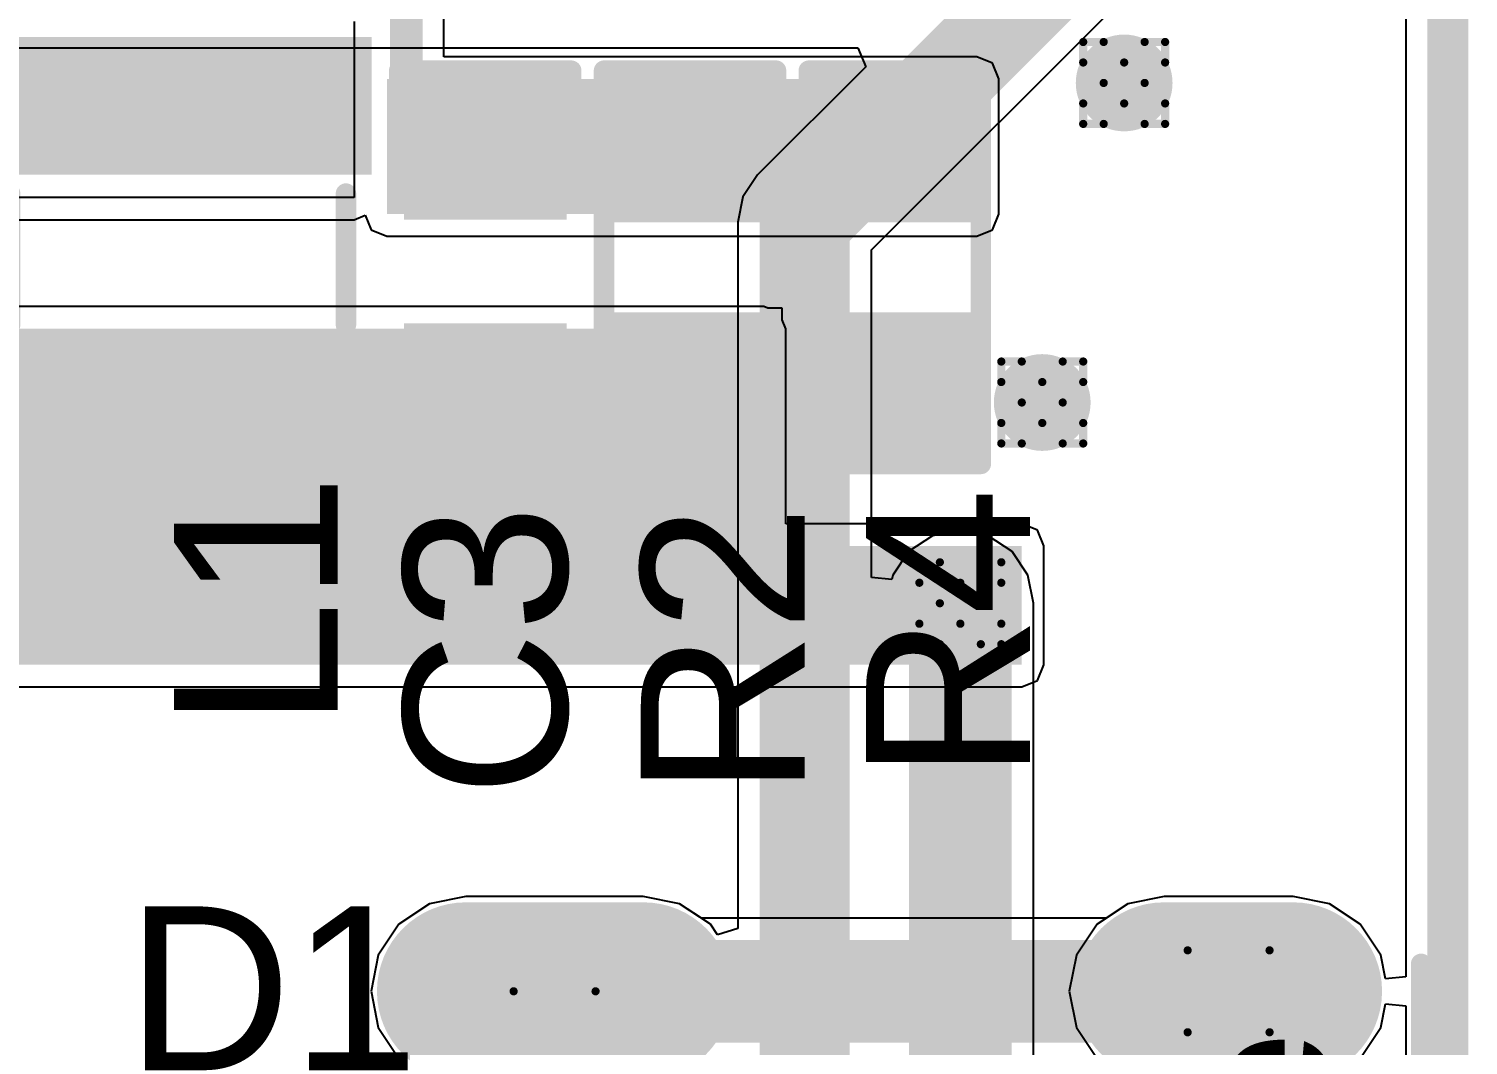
# Model space of a CAD drawing. Header units: inches. Extents: x -0.2 to 17.4, y -0.2 to 2.6.
# Drawn here: x 1.6396 to 1.991, y 0.6911 to 0.9392 of the extents above; entities that cross this region are included whole.
import ezdxf

# ---------------------------------------------------------------- set-up
doc = ezdxf.new("R2010")
doc.units = ezdxf.units.IN
doc.header["$MEASUREMENT"] = 0
for name, color, linetype in [('Board_Outline', 216, 'Continuous'), ('Bottom Layer', 5, 'Continuous'), ('Bottom Solder', 6, 'Continuous'), ('Drill Drawing', 1, 'Continuous'), ('Multi-Layer', 9, 'Continuous'), ('Pad Holes', 156, 'Continuous'), ('Top Layer', 1, 'Continuous'), ('Top Overlay', 2, 'Continuous'), ('Top Paste', 8, 'Continuous'), ('Top Solder', 216, 'Continuous'), ('Via Holes', 16, 'Continuous')]:
    doc.layers.add(name, color=color, linetype=linetype)
doc.styles.add('Arial', font='', dxfattribs={"height": 0.2})
doc.styles.add('Arial_Bold', font='', dxfattribs={"height": 0.2})
doc.styles.get('Arial').set_extended_font_data('Arial')
doc.styles.get('Arial_Bold').set_extended_font_data('Arial', bold=True)

# ---------------------------------------------------------------- blocks, each defined once
blk = doc.blocks.new('R___0603_47')
at = {"layer": 'Top Layer'}
for points in [[(-0.015, 0.0175), (-0.015, -0.0175), (-0.045, -0.0175), (-0.045, 0.0175)], [(0.045, 0.0175), (0.045, -0.0175), (0.015, -0.0175), (0.015, 0.0175)]]:
    blk.add_hatch(color=1, dxfattribs=at).paths.add_polyline_path(points)
at = {"layer": 'Top Paste'}
for points in [[(-0.015, 0.0175), (-0.015, -0.0175), (-0.045, -0.0175), (-0.045, 0.0175)], [(0.045, 0.0175), (0.045, -0.0175), (0.015, -0.0175), (0.015, 0.0175)]]:
    blk.add_hatch(color=8, dxfattribs=at).paths.add_polyline_path(points)
at = {"layer": 'Top Solder'}
for points in [[(-0.011, 0.0215), (-0.011, -0.0215), (-0.049, -0.0215), (-0.049, 0.0215)], [(0.049, 0.0215), (0.049, -0.0215), (0.011, -0.0215), (0.011, 0.0215)]]:
    blk.add_hatch(color=216, dxfattribs=at).paths.add_polyline_path(points)
at = {"layer": 'Top Overlay'}
for points in [[(-0.048, 0.021, 0.005, 0.005, 0), (-0.048, -0.021, 0.005, 0.005, 0)], [(-0.048, 0.021, 0.005, 0.005, 0), (0.048, 0.021, 0.005, 0.005, 0)], [(0.048, 0.021, 0.005, 0.005, 0), (0.048, -0.021, 0.005, 0.005, 0)], [(-0.048, -0.021, 0.005, 0.005, 0), (0.048, -0.021, 0.005, 0.005, 0)]]:
    blk.add_lwpolyline(points, format="xyseb", dxfattribs=at)
for points in [[(-0.04925, 0.021, 0.0025, 0.0025, 1), (-0.04675, 0.021, 0.0025, 0.0025, 1)], [(-0.04925, 0.021, 0.0025, 0.0025, 1), (-0.04675, 0.021, 0.0025, 0.0025, 1)], [(0.04675, 0.021, 0.0025, 0.0025, 1), (0.04925, 0.021, 0.0025, 0.0025, 1)], [(0.04675, 0.021, 0.0025, 0.0025, 1), (0.04925, 0.021, 0.0025, 0.0025, 1)], [(-0.04925, -0.021, 0.0025, 0.0025, 1), (-0.04675, -0.021, 0.0025, 0.0025, 1)], [(-0.04925, -0.021, 0.0025, 0.0025, 1), (-0.04675, -0.021, 0.0025, 0.0025, 1)], [(0.04675, -0.021, 0.0025, 0.0025, 1), (0.04925, -0.021, 0.0025, 0.0025, 1)], [(0.04675, -0.021, 0.0025, 0.0025, 1), (0.04925, -0.021, 0.0025, 0.0025, 1)]]:
    blk.add_lwpolyline(points, format="xyseb", close=True, dxfattribs=at)
blk = doc.blocks.new('R___0603_49')
at = {"layer": 'Top Layer'}
for points in [[(-0.015, 0.0175), (-0.015, -0.0175), (-0.045, -0.0175), (-0.045, 0.0175)], [(0.045, 0.0175), (0.045, -0.0175), (0.015, -0.0175), (0.015, 0.0175)]]:
    blk.add_hatch(color=1, dxfattribs=at).paths.add_polyline_path(points)
at = {"layer": 'Top Paste'}
for points in [[(-0.015, 0.0175), (-0.015, -0.0175), (-0.045, -0.0175), (-0.045, 0.0175)], [(0.045, 0.0175), (0.045, -0.0175), (0.015, -0.0175), (0.015, 0.0175)]]:
    blk.add_hatch(color=8, dxfattribs=at).paths.add_polyline_path(points)
at = {"layer": 'Top Solder'}
for points in [[(-0.011, 0.0215), (-0.011, -0.0215), (-0.049, -0.0215), (-0.049, 0.0215)], [(0.049, 0.0215), (0.049, -0.0215), (0.011, -0.0215), (0.011, 0.0215)]]:
    blk.add_hatch(color=216, dxfattribs=at).paths.add_polyline_path(points)
at = {"layer": 'Top Overlay'}
for points in [[(-0.048, -0.021, 0.005, 0.005, 0), (-0.048, 0.021, 0.005, 0.005, 0)], [(0.048, 0.021, 0.005, 0.005, 0), (-0.048, 0.021, 0.005, 0.005, 0)], [(0.048, -0.021, 0.005, 0.005, 0), (0.048, 0.021, 0.005, 0.005, 0)], [(0.048, -0.021, 0.005, 0.005, 0), (-0.048, -0.021, 0.005, 0.005, 0)]]:
    blk.add_lwpolyline(points, format="xyseb", dxfattribs=at)
for points in [[(-0.04925, 0.021, 0.0025, 0.0025, 1), (-0.04675, 0.021, 0.0025, 0.0025, 1)], [(-0.04925, 0.021, 0.0025, 0.0025, 1), (-0.04675, 0.021, 0.0025, 0.0025, 1)], [(0.04675, 0.021, 0.0025, 0.0025, 1), (0.04925, 0.021, 0.0025, 0.0025, 1)], [(0.04675, 0.021, 0.0025, 0.0025, 1), (0.04925, 0.021, 0.0025, 0.0025, 1)], [(-0.04925, -0.021, 0.0025, 0.0025, 1), (-0.04675, -0.021, 0.0025, 0.0025, 1)], [(-0.04925, -0.021, 0.0025, 0.0025, 1), (-0.04675, -0.021, 0.0025, 0.0025, 1)], [(0.04675, -0.021, 0.0025, 0.0025, 1), (0.04925, -0.021, 0.0025, 0.0025, 1)], [(0.04675, -0.021, 0.0025, 0.0025, 1), (0.04925, -0.021, 0.0025, 0.0025, 1)]]:
    blk.add_lwpolyline(points, format="xyseb", close=True, dxfattribs=at)
blk = doc.blocks.new('IND_1008__2520_M_______71')
at = {"layer": 'Top Layer'}
for points in [[(-0.0502, 0.04331), (-0.02461, 0.04331), (-0.02461, -0.04331), (-0.0502, -0.04331)], [(0.02461, 0.04331), (0.0502, 0.04331), (0.0502, -0.04331), (0.02461, -0.04331)]]:
    blk.add_hatch(color=1, dxfattribs=at).paths.add_polyline_path(points)
at = {"layer": 'Top Paste'}
for points in [[(-0.0502, 0.04331), (-0.02461, 0.04331), (-0.02461, -0.04331), (-0.0502, -0.04331)], [(0.02461, 0.04331), (0.0502, 0.04331), (0.0502, -0.04331), (0.02461, -0.04331)]]:
    blk.add_hatch(color=8, dxfattribs=at).paths.add_polyline_path(points)
at = {"layer": 'Top Solder'}
for points in [[(-0.0542, 0.04731), (-0.02061, 0.04731), (-0.02061, -0.04731), (-0.0542, -0.04731)], [(0.02061, 0.04731), (0.0542, 0.04731), (0.0542, -0.04731), (0.02061, -0.04731)]]:
    blk.add_hatch(color=216, dxfattribs=at).paths.add_polyline_path(points)
at = {"layer": 'Top Overlay'}
for points in [[(0.016, 0.041, 0.005, 0.005, 0), (-0.016, 0.041, 0.005, 0.005, 0)], [(0.016, -0.041, 0.005, 0.005, 0), (-0.016, -0.041, 0.005, 0.005, 0)]]:
    blk.add_lwpolyline(points, format="xyseb", dxfattribs=at)
for points in [[(-0.01725, 0.041, 0.0025, 0.0025, 1), (-0.01475, 0.041, 0.0025, 0.0025, 1)], [(0.01475, 0.041, 0.0025, 0.0025, 1), (0.01725, 0.041, 0.0025, 0.0025, 1)], [(-0.01725, -0.041, 0.0025, 0.0025, 1), (-0.01475, -0.041, 0.0025, 0.0025, 1)], [(0.01475, -0.041, 0.0025, 0.0025, 1), (0.01725, -0.041, 0.0025, 0.0025, 1)]]:
    blk.add_lwpolyline(points, format="xyseb", close=True, dxfattribs=at)
blk = doc.blocks.new('TYPE_C_31_M_12__72')
at = {"layer": 'Bottom Layer'}
h = blk.add_hatch(color=5, dxfattribs=at)
edge = h.paths.add_edge_path()
edge.add_arc((-0.17028, 0.09272), 0.01772, 0, 180)
edge.add_line((-0.18799, 0.09272), (-0.18799, 0.04941))
edge.add_arc((-0.17028, 0.04941), 0.01772, 180, 360)
edge.add_line((-0.15256, 0.04941), (-0.15256, 0.09272))
h = blk.add_hatch(color=5, dxfattribs=at)
edge = h.paths.add_edge_path()
edge.add_arc((0.17028, 0.04941), 0.01772, 180, 360)
edge.add_line((0.18799, 0.04941), (0.18799, 0.09272))
edge.add_arc((0.17028, 0.09272), 0.01772, 0, 180)
edge.add_line((0.15256, 0.09272), (0.15256, 0.04941))
h = blk.add_hatch(color=5, dxfattribs=at)
edge = h.paths.add_edge_path()
edge.add_arc((-0.17028, -0.10925), 0.01772, 180, 360)
edge.add_line((-0.15256, -0.10925), (-0.15256, -0.07776))
edge.add_arc((-0.17028, -0.07776), 0.01772, 0, 180)
edge.add_line((-0.18799, -0.07776), (-0.18799, -0.10925))
h = blk.add_hatch(color=5, dxfattribs=at)
edge = h.paths.add_edge_path()
edge.add_arc((0.17028, -0.10925), 0.01772, 180, 360)
edge.add_line((0.18799, -0.10925), (0.18799, -0.07776))
edge.add_arc((0.17028, -0.07776), 0.01772, 0, 180)
edge.add_line((0.15256, -0.07776), (0.15256, -0.10925))
at = {"layer": 'Bottom Solder'}
h = blk.add_hatch(color=6, dxfattribs=at)
edge = h.paths.add_edge_path()
edge.add_arc((-0.17028, 0.09272), 0.02172, 0, 180)
edge.add_line((-0.19199, 0.09272), (-0.19199, 0.04941))
edge.add_arc((-0.17028, 0.04941), 0.02172, 180, 360)
edge.add_line((-0.14856, 0.04941), (-0.14856, 0.09272))
h = blk.add_hatch(color=6, dxfattribs=at)
edge = h.paths.add_edge_path()
edge.add_arc((0.17028, 0.04941), 0.02172, 180, 360)
edge.add_line((0.19199, 0.04941), (0.19199, 0.09272))
edge.add_arc((0.17028, 0.09272), 0.02172, 0, 180)
edge.add_line((0.14856, 0.09272), (0.14856, 0.04941))
h = blk.add_hatch(color=6, dxfattribs=at)
edge = h.paths.add_edge_path()
edge.add_arc((-0.11378, 0.05138), 0.004, 0, 360)
h = blk.add_hatch(color=6, dxfattribs=at)
edge = h.paths.add_edge_path()
edge.add_arc((0.11378, 0.05138), 0.004, 0, 360)
h = blk.add_hatch(color=6, dxfattribs=at)
edge = h.paths.add_edge_path()
edge.add_arc((-0.17028, -0.10925), 0.02172, 180, 360)
edge.add_line((-0.14856, -0.10925), (-0.14856, -0.07776))
edge.add_arc((-0.17028, -0.07776), 0.02172, 0, 180)
edge.add_line((-0.19199, -0.07776), (-0.19199, -0.10925))
h = blk.add_hatch(color=6, dxfattribs=at)
edge = h.paths.add_edge_path()
edge.add_arc((0.17028, -0.10925), 0.02172, 180, 360)
edge.add_line((0.19199, -0.10925), (0.19199, -0.07776))
edge.add_arc((0.17028, -0.07776), 0.02172, 0, 180)
edge.add_line((0.14856, -0.07776), (0.14856, -0.10925))
at = {"layer": 'Multi-Layer'}
h = blk.add_hatch(color=9, dxfattribs=at)
edge = h.paths.add_edge_path()
edge.add_arc((-0.17028, 0.09272), 0.01772, 0, 180)
edge.add_line((-0.18799, 0.09272), (-0.18799, 0.04941))
edge.add_arc((-0.17028, 0.04941), 0.01772, 180, 360)
edge.add_line((-0.15256, 0.04941), (-0.15256, 0.09272))
h = blk.add_hatch(color=9, dxfattribs=at)
edge = h.paths.add_edge_path()
edge.add_arc((0.17028, 0.04941), 0.01772, 180, 360)
edge.add_line((0.18799, 0.04941), (0.18799, 0.09272))
edge.add_arc((0.17028, 0.09272), 0.01772, 0, 180)
edge.add_line((0.15256, 0.09272), (0.15256, 0.04941))
h = blk.add_hatch(color=9, dxfattribs=at)
edge = h.paths.add_edge_path()
edge.add_arc((-0.17028, -0.10925), 0.01772, 180, 360)
edge.add_line((-0.15256, -0.10925), (-0.15256, -0.07776))
edge.add_arc((-0.17028, -0.07776), 0.01772, 0, 180)
edge.add_line((-0.18799, -0.07776), (-0.18799, -0.10925))
h = blk.add_hatch(color=9, dxfattribs=at)
edge = h.paths.add_edge_path()
edge.add_arc((0.17028, -0.10925), 0.01772, 180, 360)
edge.add_line((0.18799, -0.10925), (0.18799, -0.07776))
edge.add_arc((0.17028, -0.07776), 0.01772, 0, 180)
edge.add_line((0.15256, -0.07776), (0.15256, -0.10925))
at = {"layer": 'Pad Holes'}
h = blk.add_hatch(color=7, dxfattribs=at)
edge = h.paths.add_edge_path()
edge.add_arc((-0.17028, 0.04941), 0.01181, 180, 360)
edge.add_line((-0.15846, 0.04941), (-0.15846, 0.09272))
edge.add_arc((-0.17028, 0.09272), 0.01181, 0, 180)
edge.add_line((-0.18209, 0.09272), (-0.18209, 0.04941))
h = blk.add_hatch(color=7, dxfattribs=at)
edge = h.paths.add_edge_path()
edge.add_arc((0.17028, 0.04941), 0.01181, 180, 360)
edge.add_line((0.18209, 0.04941), (0.18209, 0.09272))
edge.add_arc((0.17028, 0.09272), 0.01181, 0, 180)
edge.add_line((0.15846, 0.09272), (0.15846, 0.04941))
h = blk.add_hatch(color=7, dxfattribs=at)
edge = h.paths.add_edge_path()
edge.add_arc((-0.11378, 0.05138), 0.0122, 0, 360)
h = blk.add_hatch(color=7, dxfattribs=at)
edge = h.paths.add_edge_path()
edge.add_arc((0.11378, 0.05138), 0.0122, 0, 360)
h = blk.add_hatch(color=7, dxfattribs=at)
edge = h.paths.add_edge_path()
edge.add_arc((-0.17028, -0.10925), 0.01181, 180, 360)
edge.add_line((-0.15846, -0.10925), (-0.15846, -0.07776))
edge.add_arc((-0.17028, -0.07776), 0.01181, 0, 180)
edge.add_line((-0.18209, -0.07776), (-0.18209, -0.10925))
h = blk.add_hatch(color=7, dxfattribs=at)
edge = h.paths.add_edge_path()
edge.add_arc((0.17028, -0.10925), 0.01181, 180, 360)
edge.add_line((0.18209, -0.10925), (0.18209, -0.07776))
edge.add_arc((0.17028, -0.07776), 0.01181, 0, 180)
edge.add_line((0.15846, -0.07776), (0.15846, -0.10925))
at = {"layer": 'Top Layer'}
for points in [[(-0.1378, 0.11713), (-0.11417, 0.11713), (-0.11417, 0.06988), (-0.1378, 0.06988)], [(-0.1063, 0.11713), (-0.08268, 0.11713), (-0.08268, 0.06988), (-0.1063, 0.06988)], [(-0.0748, 0.11713), (-0.06299, 0.11713), (-0.06299, 0.06988), (-0.0748, 0.06988)], [(-0.05512, 0.11713), (-0.04331, 0.11713), (-0.04331, 0.06988), (-0.05512, 0.06988)], [(-0.03543, 0.11713), (-0.02362, 0.11713), (-0.02362, 0.06988), (-0.03543, 0.06988)], [(-0.01575, 0.11713), (-0.00394, 0.11713), (-0.00394, 0.06988), (-0.01575, 0.06988)], [(0.01575, 0.06988), (0.00394, 0.06988), (0.00394, 0.11713), (0.01575, 0.11713)], [(0.03543, 0.06988), (0.02362, 0.06988), (0.02362, 0.11713), (0.03543, 0.11713)], [(0.05512, 0.06988), (0.04331, 0.06988), (0.04331, 0.11713), (0.05512, 0.11713)], [(0.0748, 0.06988), (0.06299, 0.06988), (0.06299, 0.11713), (0.0748, 0.11713)], [(0.1063, 0.06988), (0.08268, 0.06988), (0.08268, 0.11713), (0.1063, 0.11713)], [(0.11417, 0.11713), (0.1378, 0.11713), (0.1378, 0.06988), (0.11417, 0.06988)]]:
    blk.add_hatch(color=1, dxfattribs=at).paths.add_polyline_path(points)
h = blk.add_hatch(color=1, dxfattribs=at)
edge = h.paths.add_edge_path()
edge.add_arc((-0.17028, 0.09272), 0.01772, 0, 180)
edge.add_line((-0.18799, 0.09272), (-0.18799, 0.04941))
edge.add_arc((-0.17028, 0.04941), 0.01772, 180, 360)
edge.add_line((-0.15256, 0.04941), (-0.15256, 0.09272))
h = blk.add_hatch(color=1, dxfattribs=at)
edge = h.paths.add_edge_path()
edge.add_arc((0.17028, 0.04941), 0.01772, 180, 360)
edge.add_line((0.18799, 0.04941), (0.18799, 0.09272))
edge.add_arc((0.17028, 0.09272), 0.01772, 0, 180)
edge.add_line((0.15256, 0.09272), (0.15256, 0.04941))
h = blk.add_hatch(color=1, dxfattribs=at)
edge = h.paths.add_edge_path()
edge.add_arc((-0.17028, -0.10925), 0.01772, 180, 360)
edge.add_line((-0.15256, -0.10925), (-0.15256, -0.07776))
edge.add_arc((-0.17028, -0.07776), 0.01772, 0, 180)
edge.add_line((-0.18799, -0.07776), (-0.18799, -0.10925))
h = blk.add_hatch(color=1, dxfattribs=at)
edge = h.paths.add_edge_path()
edge.add_arc((0.17028, -0.10925), 0.01772, 180, 360)
edge.add_line((0.18799, -0.10925), (0.18799, -0.07776))
edge.add_arc((0.17028, -0.07776), 0.01772, 0, 180)
edge.add_line((0.15256, -0.07776), (0.15256, -0.10925))
at = {"layer": 'Top Paste'}
for points in [[(-0.1378, 0.11713), (-0.11417, 0.11713), (-0.11417, 0.06988), (-0.1378, 0.06988)], [(-0.1063, 0.11713), (-0.08268, 0.11713), (-0.08268, 0.06988), (-0.1063, 0.06988)], [(-0.0748, 0.11713), (-0.06299, 0.11713), (-0.06299, 0.06988), (-0.0748, 0.06988)], [(-0.05512, 0.11713), (-0.04331, 0.11713), (-0.04331, 0.06988), (-0.05512, 0.06988)], [(-0.03543, 0.11713), (-0.02362, 0.11713), (-0.02362, 0.06988), (-0.03543, 0.06988)], [(-0.01575, 0.11713), (-0.00394, 0.11713), (-0.00394, 0.06988), (-0.01575, 0.06988)], [(0.01575, 0.06988), (0.00394, 0.06988), (0.00394, 0.11713), (0.01575, 0.11713)], [(0.03543, 0.06988), (0.02362, 0.06988), (0.02362, 0.11713), (0.03543, 0.11713)], [(0.05512, 0.06988), (0.04331, 0.06988), (0.04331, 0.11713), (0.05512, 0.11713)], [(0.0748, 0.06988), (0.06299, 0.06988), (0.06299, 0.11713), (0.0748, 0.11713)], [(0.1063, 0.06988), (0.08268, 0.06988), (0.08268, 0.11713), (0.1063, 0.11713)], [(0.11417, 0.11713), (0.1378, 0.11713), (0.1378, 0.06988), (0.11417, 0.06988)]]:
    blk.add_hatch(color=8, dxfattribs=at).paths.add_polyline_path(points)
at = {"layer": 'Top Solder'}
for points in [[(-0.1418, 0.12113), (-0.11017, 0.12113), (-0.11017, 0.06588), (-0.1418, 0.06588)], [(-0.1103, 0.12113), (-0.07868, 0.12113), (-0.07868, 0.06588), (-0.1103, 0.06588)], [(-0.0788, 0.12113), (-0.05899, 0.12113), (-0.05899, 0.06588), (-0.0788, 0.06588)], [(-0.05912, 0.12113), (-0.03931, 0.12113), (-0.03931, 0.06588), (-0.05912, 0.06588)], [(-0.03943, 0.12113), (-0.01962, 0.12113), (-0.01962, 0.06588), (-0.03943, 0.06588)], [(-0.01975, 0.12113), (0.00006, 0.12113), (0.00006, 0.06588), (-0.01975, 0.06588)], [(0.01975, 0.06588), (-0.00006, 0.06588), (-0.00006, 0.12113), (0.01975, 0.12113)], [(0.03943, 0.06588), (0.01962, 0.06588), (0.01962, 0.12113), (0.03943, 0.12113)], [(0.05912, 0.06588), (0.03931, 0.06588), (0.03931, 0.12113), (0.05912, 0.12113)], [(0.0788, 0.06588), (0.05899, 0.06588), (0.05899, 0.12113), (0.0788, 0.12113)], [(0.1103, 0.06588), (0.07868, 0.06588), (0.07868, 0.12113), (0.1103, 0.12113)], [(0.11017, 0.12113), (0.1418, 0.12113), (0.1418, 0.06588), (0.11017, 0.06588)]]:
    blk.add_hatch(color=216, dxfattribs=at).paths.add_polyline_path(points)
h = blk.add_hatch(color=216, dxfattribs=at)
edge = h.paths.add_edge_path()
edge.add_arc((-0.17028, 0.09272), 0.02172, 0, 180)
edge.add_line((-0.19199, 0.09272), (-0.19199, 0.04941))
edge.add_arc((-0.17028, 0.04941), 0.02172, 180, 360)
edge.add_line((-0.14856, 0.04941), (-0.14856, 0.09272))
h = blk.add_hatch(color=216, dxfattribs=at)
edge = h.paths.add_edge_path()
edge.add_arc((0.17028, 0.04941), 0.02172, 180, 360)
edge.add_line((0.19199, 0.04941), (0.19199, 0.09272))
edge.add_arc((0.17028, 0.09272), 0.02172, 0, 180)
edge.add_line((0.14856, 0.09272), (0.14856, 0.04941))
h = blk.add_hatch(color=216, dxfattribs=at)
edge = h.paths.add_edge_path()
edge.add_arc((-0.11378, 0.05138), 0.004, 0, 360)
h = blk.add_hatch(color=216, dxfattribs=at)
edge = h.paths.add_edge_path()
edge.add_arc((0.11378, 0.05138), 0.004, 0, 360)
h = blk.add_hatch(color=216, dxfattribs=at)
edge = h.paths.add_edge_path()
edge.add_arc((-0.17028, -0.10925), 0.02172, 180, 360)
edge.add_line((-0.14856, -0.10925), (-0.14856, -0.07776))
edge.add_arc((-0.17028, -0.07776), 0.02172, 0, 180)
edge.add_line((-0.19199, -0.07776), (-0.19199, -0.10925))
h = blk.add_hatch(color=216, dxfattribs=at)
edge = h.paths.add_edge_path()
edge.add_arc((0.17028, -0.10925), 0.02172, 180, 360)
edge.add_line((0.19199, -0.10925), (0.19199, -0.07776))
edge.add_arc((0.17028, -0.07776), 0.02172, 0, 180)
edge.add_line((0.14856, -0.07776), (0.14856, -0.10925))
at = {"layer": 'Top Overlay'}
for points in [[(-0.17498, 0.0175, 0.005, 0.005, 0), (-0.17498, -0.0465, 0.005, 0.005, 0)], [(0.17498, 0.0175, 0.005, 0.005, 0), (0.17498, -0.0465, 0.005, 0.005, 0)], [(-0.06656, -0.10707, 0.005, 0.005, 0), (-0.07356, -0.11407, 0.005, 0.005, 0)], [(-0.06656, -0.10707, 0.005, 0.005, 0), (-0.05856, -0.10707, 0.005, 0.005, 0)], [(-0.07356, -0.11407, 0.005, 0.005, 0), (-0.07356, -0.12607, 0.005, 0.005, 0)], [(-0.08156, -0.12607, 0.005, 0.005, 0), (-0.07356, -0.12607, 0.005, 0.005, 0)], [(-0.08156, -0.12607, 0.005, 0.005, 0), (-0.07376, -0.13387, 0.005, 0.005, 0)], [(-0.06556, -0.12607, 0.005, 0.005, 0), (-0.07363, -0.13414, 0.005, 0.005, 0)], [(-0.07356, -0.12607, 0.005, 0.005, 0), (-0.06556, -0.12607, 0.005, 0.005, 0)], [(-0.17698, -0.14051, 0.005, 0.005, 0), (0.17698, -0.14051, 0.005, 0.005, 0)]]:
    blk.add_lwpolyline(points, format="xyseb", dxfattribs=at)
for points in [[(-0.17623, 0.0175, 0.0025, 0.0025, 1), (-0.17373, 0.0175, 0.0025, 0.0025, 1)], [(0.17373, 0.0175, 0.0025, 0.0025, 1), (0.17623, 0.0175, 0.0025, 0.0025, 1)], [(-0.17623, -0.0465, 0.0025, 0.0025, 1), (-0.17373, -0.0465, 0.0025, 0.0025, 1)], [(0.17373, -0.0465, 0.0025, 0.0025, 1), (0.17623, -0.0465, 0.0025, 0.0025, 1)], [(-0.06781, -0.10707, 0.0025, 0.0025, 1), (-0.06531, -0.10707, 0.0025, 0.0025, 1)], [(-0.06781, -0.10707, 0.0025, 0.0025, 1), (-0.06531, -0.10707, 0.0025, 0.0025, 1)], [(-0.05981, -0.10707, 0.0025, 0.0025, 1), (-0.05731, -0.10707, 0.0025, 0.0025, 1)], [(-0.07481, -0.11407, 0.0025, 0.0025, 1), (-0.07231, -0.11407, 0.0025, 0.0025, 1)], [(-0.07481, -0.11407, 0.0025, 0.0025, 1), (-0.07231, -0.11407, 0.0025, 0.0025, 1)], [(-0.08281, -0.12607, 0.0025, 0.0025, 1), (-0.08031, -0.12607, 0.0025, 0.0025, 1)], [(-0.08281, -0.12607, 0.0025, 0.0025, 1), (-0.08031, -0.12607, 0.0025, 0.0025, 1)], [(-0.07481, -0.12607, 0.0025, 0.0025, 1), (-0.07231, -0.12607, 0.0025, 0.0025, 1)], [(-0.07481, -0.12607, 0.0025, 0.0025, 1), (-0.07231, -0.12607, 0.0025, 0.0025, 1)], [(-0.07481, -0.12607, 0.0025, 0.0025, 1), (-0.07231, -0.12607, 0.0025, 0.0025, 1)], [(-0.06681, -0.12607, 0.0025, 0.0025, 1), (-0.06431, -0.12607, 0.0025, 0.0025, 1)], [(-0.06681, -0.12607, 0.0025, 0.0025, 1), (-0.06431, -0.12607, 0.0025, 0.0025, 1)], [(-0.07501, -0.13387, 0.0025, 0.0025, 1), (-0.07251, -0.13387, 0.0025, 0.0025, 1)], [(-0.07488, -0.13414, 0.0025, 0.0025, 1), (-0.07238, -0.13414, 0.0025, 0.0025, 1)], [(-0.17823, -0.14051, 0.0025, 0.0025, 1), (-0.17573, -0.14051, 0.0025, 0.0025, 1)], [(0.17573, -0.14051, 0.0025, 0.0025, 1), (0.17823, -0.14051, 0.0025, 0.0025, 1)]]:
    blk.add_lwpolyline(points, format="xyseb", close=True, dxfattribs=at)
at = {"layer": 'Top Overlay', "style": 'Arial_Bold'}
blk.add_text('PCB Edge', height=0.031496, dxfattribs=at).set_placement((-0.05269, -0.11804))
blk = doc.blocks.new('C___0603_119')
at = {"layer": 'Top Layer'}
for points in [[(-0.015, 0.0175), (-0.015, -0.0175), (-0.045, -0.0175), (-0.045, 0.0175)], [(0.045, 0.0175), (0.045, -0.0175), (0.015, -0.0175), (0.015, 0.0175)]]:
    blk.add_hatch(color=1, dxfattribs=at).paths.add_polyline_path(points)
at = {"layer": 'Top Paste'}
for points in [[(-0.015, 0.0175), (-0.015, -0.0175), (-0.045, -0.0175), (-0.045, 0.0175)], [(0.045, 0.0175), (0.045, -0.0175), (0.015, -0.0175), (0.015, 0.0175)]]:
    blk.add_hatch(color=8, dxfattribs=at).paths.add_polyline_path(points)
at = {"layer": 'Top Solder'}
for points in [[(-0.01264, 0.01986), (-0.01264, -0.01986), (-0.04736, -0.01986), (-0.04736, 0.01986)], [(0.04736, 0.01986), (0.04736, -0.01986), (0.01264, -0.01986), (0.01264, 0.01986)]]:
    blk.add_hatch(color=216, dxfattribs=at).paths.add_polyline_path(points)
at = {"layer": 'Top Overlay'}
for points in [[(-0.049, -0.021, 0.005, 0.005, 0), (-0.049, 0.021, 0.005, 0.005, 0)], [(-0.018, 0.021, 0.005, 0.005, 0), (-0.049, 0.021, 0.005, 0.005, 0)], [(0.049, 0.021, 0.005, 0.005, 0), (0.018, 0.021, 0.005, 0.005, 0)], [(0.049, -0.021, 0.005, 0.005, 0), (0.049, 0.021, 0.005, 0.005, 0)], [(-0.018, -0.021, 0.005, 0.005, 0), (-0.049, -0.021, 0.005, 0.005, 0)], [(0.049, -0.021, 0.005, 0.005, 0), (0.018, -0.021, 0.005, 0.005, 0)]]:
    blk.add_lwpolyline(points, format="xyseb", dxfattribs=at)
for points in [[(-0.05025, 0.021, 0.0025, 0.0025, 1), (-0.04775, 0.021, 0.0025, 0.0025, 1)], [(-0.05025, 0.021, 0.0025, 0.0025, 1), (-0.04775, 0.021, 0.0025, 0.0025, 1)], [(-0.01925, 0.021, 0.0025, 0.0025, 1), (-0.01675, 0.021, 0.0025, 0.0025, 1)], [(0.01675, 0.021, 0.0025, 0.0025, 1), (0.01925, 0.021, 0.0025, 0.0025, 1)], [(0.04775, 0.021, 0.0025, 0.0025, 1), (0.05025, 0.021, 0.0025, 0.0025, 1)], [(0.04775, 0.021, 0.0025, 0.0025, 1), (0.05025, 0.021, 0.0025, 0.0025, 1)], [(-0.05025, -0.021, 0.0025, 0.0025, 1), (-0.04775, -0.021, 0.0025, 0.0025, 1)], [(-0.05025, -0.021, 0.0025, 0.0025, 1), (-0.04775, -0.021, 0.0025, 0.0025, 1)], [(-0.01925, -0.021, 0.0025, 0.0025, 1), (-0.01675, -0.021, 0.0025, 0.0025, 1)], [(0.01675, -0.021, 0.0025, 0.0025, 1), (0.01925, -0.021, 0.0025, 0.0025, 1)], [(0.04775, -0.021, 0.0025, 0.0025, 1), (0.05025, -0.021, 0.0025, 0.0025, 1)], [(0.04775, -0.021, 0.0025, 0.0025, 1), (0.05025, -0.021, 0.0025, 0.0025, 1)]]:
    blk.add_lwpolyline(points, format="xyseb", close=True, dxfattribs=at)

msp = doc.modelspace()

# ---------------------------------------------------------------- hatches: boundary and pattern name
at = {"layer": 'Bottom Layer'}
h = msp.add_hatch(color=5, dxfattribs=at)
edge = h.paths.add_edge_path()
edge.add_arc((1.907, 0.926), 0.01181, 0, 360)
h = msp.add_hatch(color=5, dxfattribs=at)
edge = h.paths.add_edge_path()
edge.add_arc((1.887, 0.848), 0.01181, 0, 360)
h = msp.add_hatch(color=5, dxfattribs=at)
edge = h.paths.add_edge_path()
edge.add_arc((1.867, 0.799), 0.01181, 0, 360)
at = {"layer": 'Top Layer'}
h = msp.add_hatch(color=1, dxfattribs=at)
edge = h.paths.add_edge_path()
edge.add_arc((1.907, 0.926), 0.01181, 0, 360)
for points in [[(1.727, 0.894), (1.871, 0.894), (1.871, 0.927), (1.727, 0.927)], [(1.589, 0.784), (1.819, 0.784), (1.819, 0.866), (1.589, 0.866)], [(1.798, 0.784), (1.882, 0.784), (1.882, 0.813), (1.798, 0.813)]]:
    msp.add_hatch(color=1, dxfattribs=at).paths.add_polyline_path(points)
h = msp.add_hatch(color=1, dxfattribs=at)
edge = h.paths.add_edge_path()
edge.add_arc((1.887, 0.848), 0.01181, 0, 360)
h = msp.add_hatch(color=1, dxfattribs=at)
edge = h.paths.add_edge_path()
edge.add_arc((1.867, 0.799), 0.01181, 0, 360)
at = {"layer": 'Via Holes'}
h = msp.add_hatch(color=7, dxfattribs=at)
edge = h.paths.add_edge_path()
edge.add_arc((1.907, 0.926), 0.00591, 0, 360)
h = msp.add_hatch(color=7, dxfattribs=at)
edge = h.paths.add_edge_path()
edge.add_arc((1.887, 0.848), 0.00591, 0, 360)
h = msp.add_hatch(color=7, dxfattribs=at)
edge = h.paths.add_edge_path()
edge.add_arc((1.867, 0.799), 0.00591, 0, 360)

# ---------------------------------------------------------------- linework, layer by layer
at = {"layer": 'Board_Outline'}
msp.add_lwpolyline([(1.986, 1.343, 0.01, 0.01, 0), (1.986, -0.057, 0.01, 0.01, 0)], format="xyseb", dxfattribs=at)
at = {"layer": 'Bottom Layer'}
for p, q in [((1.9758, 1.24907), (1.9758, 0.70783)), ((1.84531, 0.88524), (1.92054, 0.96046)), ((1.48918, 0.93459), (1.84198, 0.93459)), ((1.84198, 0.93459), (1.8439, 0.92997)), ((1.8439, 0.92997), (1.81746, 0.90354)), ((1.81746, 0.90354), (1.81393, 0.89824)), ((1.81393, 0.89824), (1.81269, 0.892)), ((1.81269, 0.892), (1.81269, 0.7196)), ((1.84531, 0.80531), (1.84531, 0.88524)), ((1.86017, 0.81548), (1.85438, 0.81162)), ((1.867, 0.81684), (1.86017, 0.81548)), ((1.87383, 0.81548), (1.867, 0.81684)), ((1.87962, 0.81162), (1.87383, 0.81548)), ((1.85438, 0.81162), (1.85052, 0.80583)), ((1.88348, 0.80583), (1.87962, 0.81162)), ((1.85031, 0.80481), (1.84531, 0.80531)), ((1.85052, 0.80583), (1.85031, 0.80481)), ((1.88484, 0.799), (1.88348, 0.80583)), ((1.88484, 0.256), (1.88484, 0.799)), ((1.73742, 0.72567), (1.72991, 0.72065)), ((1.74628, 0.72744), (1.73742, 0.72567)), ((1.78959, 0.72744), (1.74628, 0.72744)), ((1.79845, 0.72567), (1.78959, 0.72744)), ((1.80597, 0.72065), (1.79845, 0.72567)), ((1.90789, 0.72567), (1.90038, 0.72065)), ((1.91676, 0.72744), (1.90789, 0.72567)), ((1.94825, 0.72744), (1.91676, 0.72744)), ((1.95712, 0.72567), (1.94825, 0.72744)), ((1.96463, 0.72065), (1.95712, 0.72567)), ((1.72991, 0.72065), (1.72488, 0.71314)), ((1.80769, 0.71808), (1.80597, 0.72065)), ((1.90038, 0.72065), (1.89536, 0.71314)), ((1.96965, 0.71314), (1.96463, 0.72065)), ((1.81269, 0.7196), (1.80769, 0.71808)), ((1.72488, 0.71314), (1.72312, 0.70428)), ((1.89536, 0.71314), (1.89359, 0.70428)), ((1.9708, 0.70734), (1.96965, 0.71314)), ((1.9758, 0.70783), (1.9708, 0.70734)), ((1.72312, 0.70428), (1.72488, 0.69541)), ((1.89359, 0.70428), (1.89536, 0.69541)), ((1.96965, 0.69541), (1.9708, 0.70122)), ((1.9708, 0.70122), (1.9758, 0.70072)), ((1.9758, 0.70072), (1.9758, 0.36728)), ((1.72488, 0.69541), (1.72991, 0.6879)), ((1.89536, 0.69541), (1.90038, 0.6879)), ((1.96463, 0.6879), (1.96965, 0.69541))]:
    msp.add_line(p, q, dxfattribs=at)
for points in [[(1.829, 0.892, 0.022, 0.022, 0), (1.909, 0.972, 0.022, 0.022, 0)], [(1.829, 0.518, 0.022, 0.022, 0), (1.829, 0.892, 0.022, 0.022, 0)], [(1.867, 0.256, 0.025, 0.025, 0), (1.867, 0.799, 0.025, 0.025, 0)]]:
    msp.add_lwpolyline(points, format="xyseb", dxfattribs=at)
for points in [[(1.8235, 0.892, 0.011, 0.011, 1), (1.8345, 0.892, 0.011, 0.011, 1)], [(1.8235, 0.892, 0.011, 0.011, 1), (1.8345, 0.892, 0.011, 0.011, 1)], [(1.86075, 0.799, 0.0125, 0.0125, 1), (1.87325, 0.799, 0.0125, 0.0125, 1)]]:
    msp.add_lwpolyline(points, format="xyseb", close=True, dxfattribs=at)
at = {"layer": 'Drill Drawing'}
for points in [[(1.897, 0.931, 0.002, 0.002, 0), (1.897, 0.936, 0.002, 0.002, 0)], [(1.897, 0.936, 0.002, 0.002, 0), (1.902, 0.936, 0.002, 0.002, 0)], [(1.902, 0.936, 0.002, 0.002, 0), (1.907, 0.931, 0.002, 0.002, 0)], [(1.907, 0.931, 0.002, 0.002, 0), (1.912, 0.936, 0.002, 0.002, 0)], [(1.912, 0.936, 0.002, 0.002, 0), (1.917, 0.936, 0.002, 0.002, 0)], [(1.917, 0.931, 0.002, 0.002, 0), (1.917, 0.936, 0.002, 0.002, 0)], [(1.897, 0.931, 0.002, 0.002, 0), (1.902, 0.926, 0.002, 0.002, 0)], [(1.912, 0.926, 0.002, 0.002, 0), (1.917, 0.931, 0.002, 0.002, 0)], [(1.897, 0.921, 0.002, 0.002, 0), (1.902, 0.926, 0.002, 0.002, 0)], [(1.912, 0.926, 0.002, 0.002, 0), (1.917, 0.921, 0.002, 0.002, 0)], [(1.897, 0.916, 0.002, 0.002, 0), (1.897, 0.921, 0.002, 0.002, 0)], [(1.902, 0.916, 0.002, 0.002, 0), (1.907, 0.921, 0.002, 0.002, 0)], [(1.907, 0.921, 0.002, 0.002, 0), (1.912, 0.916, 0.002, 0.002, 0)], [(1.917, 0.916, 0.002, 0.002, 0), (1.917, 0.921, 0.002, 0.002, 0)], [(1.897, 0.916, 0.002, 0.002, 0), (1.902, 0.916, 0.002, 0.002, 0)], [(1.912, 0.916, 0.002, 0.002, 0), (1.917, 0.916, 0.002, 0.002, 0)], [(1.877, 0.853, 0.002, 0.002, 0), (1.877, 0.858, 0.002, 0.002, 0)], [(1.877, 0.858, 0.002, 0.002, 0), (1.882, 0.858, 0.002, 0.002, 0)], [(1.882, 0.858, 0.002, 0.002, 0), (1.887, 0.853, 0.002, 0.002, 0)], [(1.887, 0.853, 0.002, 0.002, 0), (1.892, 0.858, 0.002, 0.002, 0)], [(1.892, 0.858, 0.002, 0.002, 0), (1.897, 0.858, 0.002, 0.002, 0)], [(1.897, 0.853, 0.002, 0.002, 0), (1.897, 0.858, 0.002, 0.002, 0)], [(1.877, 0.853, 0.002, 0.002, 0), (1.882, 0.848, 0.002, 0.002, 0)], [(1.892, 0.848, 0.002, 0.002, 0), (1.897, 0.853, 0.002, 0.002, 0)], [(1.877, 0.843, 0.002, 0.002, 0), (1.882, 0.848, 0.002, 0.002, 0)], [(1.892, 0.848, 0.002, 0.002, 0), (1.897, 0.843, 0.002, 0.002, 0)], [(1.877, 0.838, 0.002, 0.002, 0), (1.877, 0.843, 0.002, 0.002, 0)], [(1.882, 0.838, 0.002, 0.002, 0), (1.887, 0.843, 0.002, 0.002, 0)], [(1.887, 0.843, 0.002, 0.002, 0), (1.892, 0.838, 0.002, 0.002, 0)], [(1.897, 0.838, 0.002, 0.002, 0), (1.897, 0.843, 0.002, 0.002, 0)], [(1.877, 0.838, 0.002, 0.002, 0), (1.882, 0.838, 0.002, 0.002, 0)], [(1.892, 0.838, 0.002, 0.002, 0), (1.897, 0.838, 0.002, 0.002, 0)], [(1.857, 0.804, 0.002, 0.002, 0), (1.857, 0.809, 0.002, 0.002, 0)], [(1.857, 0.809, 0.002, 0.002, 0), (1.862, 0.809, 0.002, 0.002, 0)], [(1.862, 0.809, 0.002, 0.002, 0), (1.867, 0.804, 0.002, 0.002, 0)], [(1.867, 0.804, 0.002, 0.002, 0), (1.872, 0.809, 0.002, 0.002, 0)], [(1.872, 0.809, 0.002, 0.002, 0), (1.877, 0.809, 0.002, 0.002, 0)], [(1.877, 0.804, 0.002, 0.002, 0), (1.877, 0.809, 0.002, 0.002, 0)], [(1.857, 0.804, 0.002, 0.002, 0), (1.862, 0.799, 0.002, 0.002, 0)], [(1.872, 0.799, 0.002, 0.002, 0), (1.877, 0.804, 0.002, 0.002, 0)], [(1.857, 0.794, 0.002, 0.002, 0), (1.862, 0.799, 0.002, 0.002, 0)], [(1.872, 0.799, 0.002, 0.002, 0), (1.877, 0.794, 0.002, 0.002, 0)], [(1.857, 0.789, 0.002, 0.002, 0), (1.857, 0.794, 0.002, 0.002, 0)], [(1.862, 0.789, 0.002, 0.002, 0), (1.867, 0.794, 0.002, 0.002, 0)], [(1.867, 0.794, 0.002, 0.002, 0), (1.872, 0.789, 0.002, 0.002, 0)], [(1.877, 0.789, 0.002, 0.002, 0), (1.877, 0.794, 0.002, 0.002, 0)], [(1.857, 0.789, 0.002, 0.002, 0), (1.862, 0.789, 0.002, 0.002, 0)], [(1.872, 0.789, 0.002, 0.002, 0), (1.877, 0.789, 0.002, 0.002, 0)], [(1.9225, 0.71428, 0.002, 0.002, 0), (1.9425, 0.71428, 0.002, 0.002, 0)], [(1.9225, 0.69428, 0.002, 0.002, 0), (1.9225, 0.71428, 0.002, 0.002, 0)], [(1.9425, 0.69428, 0.002, 0.002, 0), (1.9425, 0.71428, 0.002, 0.002, 0)], [(1.9225, 0.69428, 0.002, 0.002, 0), (1.9425, 0.69428, 0.002, 0.002, 0)]]:
    msp.add_lwpolyline(points, format="xyseb", dxfattribs=at)
for points in [[(1.8965, 0.936, 0.001, 0.001, 1), (1.8975, 0.936, 0.001, 0.001, 1)], [(1.8965, 0.936, 0.001, 0.001, 1), (1.8975, 0.936, 0.001, 0.001, 1)], [(1.9015, 0.936, 0.001, 0.001, 1), (1.9025, 0.936, 0.001, 0.001, 1)], [(1.9015, 0.936, 0.001, 0.001, 1), (1.9025, 0.936, 0.001, 0.001, 1)], [(1.9115, 0.936, 0.001, 0.001, 1), (1.9125, 0.936, 0.001, 0.001, 1)], [(1.9115, 0.936, 0.001, 0.001, 1), (1.9125, 0.936, 0.001, 0.001, 1)], [(1.9165, 0.936, 0.001, 0.001, 1), (1.9175, 0.936, 0.001, 0.001, 1)], [(1.9165, 0.936, 0.001, 0.001, 1), (1.9175, 0.936, 0.001, 0.001, 1)], [(1.8965, 0.931, 0.001, 0.001, 1), (1.8975, 0.931, 0.001, 0.001, 1)], [(1.8965, 0.931, 0.001, 0.001, 1), (1.8975, 0.931, 0.001, 0.001, 1)], [(1.9065, 0.931, 0.001, 0.001, 1), (1.9075, 0.931, 0.001, 0.001, 1)], [(1.9065, 0.931, 0.001, 0.001, 1), (1.9075, 0.931, 0.001, 0.001, 1)], [(1.9165, 0.931, 0.001, 0.001, 1), (1.9175, 0.931, 0.001, 0.001, 1)], [(1.9165, 0.931, 0.001, 0.001, 1), (1.9175, 0.931, 0.001, 0.001, 1)], [(1.9015, 0.926, 0.001, 0.001, 1), (1.9025, 0.926, 0.001, 0.001, 1)], [(1.9015, 0.926, 0.001, 0.001, 1), (1.9025, 0.926, 0.001, 0.001, 1)], [(1.9115, 0.926, 0.001, 0.001, 1), (1.9125, 0.926, 0.001, 0.001, 1)], [(1.9115, 0.926, 0.001, 0.001, 1), (1.9125, 0.926, 0.001, 0.001, 1)], [(1.8965, 0.921, 0.001, 0.001, 1), (1.8975, 0.921, 0.001, 0.001, 1)], [(1.8965, 0.921, 0.001, 0.001, 1), (1.8975, 0.921, 0.001, 0.001, 1)], [(1.9065, 0.921, 0.001, 0.001, 1), (1.9075, 0.921, 0.001, 0.001, 1)], [(1.9065, 0.921, 0.001, 0.001, 1), (1.9075, 0.921, 0.001, 0.001, 1)], [(1.9165, 0.921, 0.001, 0.001, 1), (1.9175, 0.921, 0.001, 0.001, 1)], [(1.9165, 0.921, 0.001, 0.001, 1), (1.9175, 0.921, 0.001, 0.001, 1)], [(1.8965, 0.916, 0.001, 0.001, 1), (1.8975, 0.916, 0.001, 0.001, 1)], [(1.8965, 0.916, 0.001, 0.001, 1), (1.8975, 0.916, 0.001, 0.001, 1)], [(1.9015, 0.916, 0.001, 0.001, 1), (1.9025, 0.916, 0.001, 0.001, 1)], [(1.9015, 0.916, 0.001, 0.001, 1), (1.9025, 0.916, 0.001, 0.001, 1)], [(1.9115, 0.916, 0.001, 0.001, 1), (1.9125, 0.916, 0.001, 0.001, 1)], [(1.9115, 0.916, 0.001, 0.001, 1), (1.9125, 0.916, 0.001, 0.001, 1)], [(1.9165, 0.916, 0.001, 0.001, 1), (1.9175, 0.916, 0.001, 0.001, 1)], [(1.9165, 0.916, 0.001, 0.001, 1), (1.9175, 0.916, 0.001, 0.001, 1)], [(1.8765, 0.858, 0.001, 0.001, 1), (1.8775, 0.858, 0.001, 0.001, 1)], [(1.8765, 0.858, 0.001, 0.001, 1), (1.8775, 0.858, 0.001, 0.001, 1)], [(1.8815, 0.858, 0.001, 0.001, 1), (1.8825, 0.858, 0.001, 0.001, 1)], [(1.8815, 0.858, 0.001, 0.001, 1), (1.8825, 0.858, 0.001, 0.001, 1)], [(1.8915, 0.858, 0.001, 0.001, 1), (1.8925, 0.858, 0.001, 0.001, 1)], [(1.8915, 0.858, 0.001, 0.001, 1), (1.8925, 0.858, 0.001, 0.001, 1)], [(1.8965, 0.858, 0.001, 0.001, 1), (1.8975, 0.858, 0.001, 0.001, 1)], [(1.8965, 0.858, 0.001, 0.001, 1), (1.8975, 0.858, 0.001, 0.001, 1)], [(1.8765, 0.853, 0.001, 0.001, 1), (1.8775, 0.853, 0.001, 0.001, 1)], [(1.8765, 0.853, 0.001, 0.001, 1), (1.8775, 0.853, 0.001, 0.001, 1)], [(1.8865, 0.853, 0.001, 0.001, 1), (1.8875, 0.853, 0.001, 0.001, 1)], [(1.8865, 0.853, 0.001, 0.001, 1), (1.8875, 0.853, 0.001, 0.001, 1)], [(1.8965, 0.853, 0.001, 0.001, 1), (1.8975, 0.853, 0.001, 0.001, 1)], [(1.8965, 0.853, 0.001, 0.001, 1), (1.8975, 0.853, 0.001, 0.001, 1)], [(1.8815, 0.848, 0.001, 0.001, 1), (1.8825, 0.848, 0.001, 0.001, 1)], [(1.8815, 0.848, 0.001, 0.001, 1), (1.8825, 0.848, 0.001, 0.001, 1)], [(1.8915, 0.848, 0.001, 0.001, 1), (1.8925, 0.848, 0.001, 0.001, 1)], [(1.8915, 0.848, 0.001, 0.001, 1), (1.8925, 0.848, 0.001, 0.001, 1)], [(1.8765, 0.843, 0.001, 0.001, 1), (1.8775, 0.843, 0.001, 0.001, 1)], [(1.8765, 0.843, 0.001, 0.001, 1), (1.8775, 0.843, 0.001, 0.001, 1)], [(1.8865, 0.843, 0.001, 0.001, 1), (1.8875, 0.843, 0.001, 0.001, 1)], [(1.8865, 0.843, 0.001, 0.001, 1), (1.8875, 0.843, 0.001, 0.001, 1)], [(1.8965, 0.843, 0.001, 0.001, 1), (1.8975, 0.843, 0.001, 0.001, 1)], [(1.8965, 0.843, 0.001, 0.001, 1), (1.8975, 0.843, 0.001, 0.001, 1)], [(1.8765, 0.838, 0.001, 0.001, 1), (1.8775, 0.838, 0.001, 0.001, 1)], [(1.8765, 0.838, 0.001, 0.001, 1), (1.8775, 0.838, 0.001, 0.001, 1)], [(1.8815, 0.838, 0.001, 0.001, 1), (1.8825, 0.838, 0.001, 0.001, 1)], [(1.8815, 0.838, 0.001, 0.001, 1), (1.8825, 0.838, 0.001, 0.001, 1)], [(1.8915, 0.838, 0.001, 0.001, 1), (1.8925, 0.838, 0.001, 0.001, 1)], [(1.8915, 0.838, 0.001, 0.001, 1), (1.8925, 0.838, 0.001, 0.001, 1)], [(1.8965, 0.838, 0.001, 0.001, 1), (1.8975, 0.838, 0.001, 0.001, 1)], [(1.8965, 0.838, 0.001, 0.001, 1), (1.8975, 0.838, 0.001, 0.001, 1)], [(1.8565, 0.809, 0.001, 0.001, 1), (1.8575, 0.809, 0.001, 0.001, 1)], [(1.8565, 0.809, 0.001, 0.001, 1), (1.8575, 0.809, 0.001, 0.001, 1)], [(1.8615, 0.809, 0.001, 0.001, 1), (1.8625, 0.809, 0.001, 0.001, 1)], [(1.8615, 0.809, 0.001, 0.001, 1), (1.8625, 0.809, 0.001, 0.001, 1)], [(1.8715, 0.809, 0.001, 0.001, 1), (1.8725, 0.809, 0.001, 0.001, 1)], [(1.8715, 0.809, 0.001, 0.001, 1), (1.8725, 0.809, 0.001, 0.001, 1)], [(1.8765, 0.809, 0.001, 0.001, 1), (1.8775, 0.809, 0.001, 0.001, 1)], [(1.8765, 0.809, 0.001, 0.001, 1), (1.8775, 0.809, 0.001, 0.001, 1)], [(1.8565, 0.804, 0.001, 0.001, 1), (1.8575, 0.804, 0.001, 0.001, 1)], [(1.8565, 0.804, 0.001, 0.001, 1), (1.8575, 0.804, 0.001, 0.001, 1)], [(1.8665, 0.804, 0.001, 0.001, 1), (1.8675, 0.804, 0.001, 0.001, 1)], [(1.8665, 0.804, 0.001, 0.001, 1), (1.8675, 0.804, 0.001, 0.001, 1)], [(1.8765, 0.804, 0.001, 0.001, 1), (1.8775, 0.804, 0.001, 0.001, 1)], [(1.8765, 0.804, 0.001, 0.001, 1), (1.8775, 0.804, 0.001, 0.001, 1)], [(1.8615, 0.799, 0.001, 0.001, 1), (1.8625, 0.799, 0.001, 0.001, 1)], [(1.8615, 0.799, 0.001, 0.001, 1), (1.8625, 0.799, 0.001, 0.001, 1)], [(1.8715, 0.799, 0.001, 0.001, 1), (1.8725, 0.799, 0.001, 0.001, 1)], [(1.8715, 0.799, 0.001, 0.001, 1), (1.8725, 0.799, 0.001, 0.001, 1)], [(1.8565, 0.794, 0.001, 0.001, 1), (1.8575, 0.794, 0.001, 0.001, 1)], [(1.8565, 0.794, 0.001, 0.001, 1), (1.8575, 0.794, 0.001, 0.001, 1)], [(1.8665, 0.794, 0.001, 0.001, 1), (1.8675, 0.794, 0.001, 0.001, 1)], [(1.8665, 0.794, 0.001, 0.001, 1), (1.8675, 0.794, 0.001, 0.001, 1)], [(1.8765, 0.794, 0.001, 0.001, 1), (1.8775, 0.794, 0.001, 0.001, 1)], [(1.8765, 0.794, 0.001, 0.001, 1), (1.8775, 0.794, 0.001, 0.001, 1)], [(1.8565, 0.789, 0.001, 0.001, 1), (1.8575, 0.789, 0.001, 0.001, 1)], [(1.8565, 0.789, 0.001, 0.001, 1), (1.8575, 0.789, 0.001, 0.001, 1)], [(1.8615, 0.789, 0.001, 0.001, 1), (1.8625, 0.789, 0.001, 0.001, 1)], [(1.8615, 0.789, 0.001, 0.001, 1), (1.8625, 0.789, 0.001, 0.001, 1)], [(1.8715, 0.789, 0.001, 0.001, 1), (1.8725, 0.789, 0.001, 0.001, 1)], [(1.8715, 0.789, 0.001, 0.001, 1), (1.8725, 0.789, 0.001, 0.001, 1)], [(1.8765, 0.789, 0.001, 0.001, 1), (1.8775, 0.789, 0.001, 0.001, 1)], [(1.8765, 0.789, 0.001, 0.001, 1), (1.8775, 0.789, 0.001, 0.001, 1)], [(1.77794, 0.70428, 0.002, 0.002, 1), (1.75794, 0.70428, 0.002, 0.002, 1)], [(1.922, 0.71428, 0.001, 0.001, 1), (1.923, 0.71428, 0.001, 0.001, 1)], [(1.922, 0.71428, 0.001, 0.001, 1), (1.923, 0.71428, 0.001, 0.001, 1)], [(1.942, 0.71428, 0.001, 0.001, 1), (1.943, 0.71428, 0.001, 0.001, 1)], [(1.942, 0.71428, 0.001, 0.001, 1), (1.943, 0.71428, 0.001, 0.001, 1)], [(1.75744, 0.70428, 0.001, 0.001, 1), (1.75844, 0.70428, 0.001, 0.001, 1)], [(1.77744, 0.70428, 0.001, 0.001, 1), (1.77844, 0.70428, 0.001, 0.001, 1)], [(1.922, 0.69428, 0.001, 0.001, 1), (1.923, 0.69428, 0.001, 0.001, 1)], [(1.922, 0.69428, 0.001, 0.001, 1), (1.923, 0.69428, 0.001, 0.001, 1)], [(1.942, 0.69428, 0.001, 0.001, 1), (1.943, 0.69428, 0.001, 0.001, 1)], [(1.942, 0.69428, 0.001, 0.001, 1), (1.943, 0.69428, 0.001, 0.001, 1)]]:
    msp.add_lwpolyline(points, format="xyseb", close=True, dxfattribs=at)
at = {"layer": 'Top Layer'}
for p, q in [((1.9758, 1.24907), (1.9758, 0.70783)), ((1.74092, 0.93241), (1.74092, 0.97223)), ((1.719, 0.941), (1.719, 0.898)), ((1.871, 0.93241), (1.74092, 0.93241)), ((1.87483, 0.93083), (1.871, 0.93241)), ((1.87641, 0.927), (1.87483, 0.93083)), ((1.87641, 0.894), (1.87641, 0.927)), ((1.719, 0.898), (1.627, 0.898)), ((1.719, 0.89259), (1.72171, 0.89371)), ((1.72171, 0.89371), (1.72317, 0.89017)), ((1.87483, 0.89017), (1.87641, 0.894)), ((1.627, 0.89259), (1.719, 0.89259)), ((1.72317, 0.89017), (1.727, 0.88859)), ((1.871, 0.88859), (1.87483, 0.89017)), ((1.727, 0.88859), (1.871, 0.88859)), ((1.819, 0.87141), (1.62341, 0.87141)), ((1.81999, 0.871), (1.819, 0.87141)), ((1.8235, 0.871), (1.81999, 0.871)), ((1.8235, 0.8682), (1.8235, 0.871)), ((1.82441, 0.866), (1.8235, 0.8682)), ((1.82441, 0.81841), (1.82441, 0.866)), ((1.882, 0.81841), (1.82441, 0.81841)), ((1.88583, 0.81683), (1.882, 0.81841)), ((1.88741, 0.813), (1.88583, 0.81683)), ((1.88741, 0.784), (1.88741, 0.813)), ((1.88583, 0.78017), (1.88741, 0.784)), ((1.58, 0.77859), (1.882, 0.77859)), ((1.882, 0.77859), (1.88583, 0.78017)), ((1.73742, 0.72567), (1.72991, 0.72065)), ((1.74628, 0.72744), (1.73742, 0.72567)), ((1.78959, 0.72744), (1.74628, 0.72744)), ((1.79845, 0.72567), (1.78959, 0.72744)), ((1.80378, 0.72212), (1.79845, 0.72567)), ((1.90789, 0.72567), (1.90257, 0.72212)), ((1.91676, 0.72744), (1.90789, 0.72567)), ((1.94825, 0.72744), (1.91676, 0.72744)), ((1.95712, 0.72567), (1.94825, 0.72744)), ((1.96463, 0.72065), (1.95712, 0.72567)), ((1.72991, 0.72065), (1.72488, 0.71314)), ((1.90257, 0.72212), (1.80378, 0.72212)), ((1.96965, 0.71314), (1.96463, 0.72065)), ((1.72488, 0.71314), (1.72312, 0.70428)), ((1.9708, 0.70734), (1.96965, 0.71314)), ((1.9758, 0.70783), (1.9708, 0.70734)), ((1.72312, 0.70428), (1.72488, 0.69541)), ((1.72488, 0.69541), (1.72991, 0.6879))]:
    msp.add_line(p, q, dxfattribs=at)
for points in [[(1.73175, 0.92675, 0.008, 0.008, 0), (1.73175, 0.99298, 0.008, 0.008, 0)], [(1.7485, 0.91, 0.008, 0.008, 0), (1.751, 0.91, 0.008, 0.008, 0)], [(1.76794, 0.70428, 0.025, 0.025, 0), (1.9315, 0.70428, 0.025, 0.025, 0)], [(1.9325, 0.36372, 0.025, 0.025, 0), (1.9325, 0.70428, 0.025, 0.025, 0)], [(1.9325, 0.70428, 0.02, 0.02, 0), (1.93487, 0.70428, 0.02, 0.02, 0)]]:
    msp.add_lwpolyline(points, format="xyseb", dxfattribs=at)
for points in [[(1.72975, 0.92675, 0.004, 0.004, 1), (1.73375, 0.92675, 0.004, 0.004, 1)], [(1.7465, 0.91, 0.004, 0.004, 1), (1.7505, 0.91, 0.004, 0.004, 1)], [(1.749, 0.91, 0.004, 0.004, 1), (1.753, 0.91, 0.004, 0.004, 1)], [(1.76169, 0.70428, 0.0125, 0.0125, 1), (1.77419, 0.70428, 0.0125, 0.0125, 1)], [(1.92525, 0.70428, 0.0125, 0.0125, 1), (1.93775, 0.70428, 0.0125, 0.0125, 1)], [(1.92625, 0.70428, 0.0125, 0.0125, 1), (1.93875, 0.70428, 0.0125, 0.0125, 1)], [(1.9275, 0.70428, 0.01, 0.01, 1), (1.9375, 0.70428, 0.01, 0.01, 1)], [(1.92987, 0.70428, 0.01, 0.01, 1), (1.93987, 0.70428, 0.01, 0.01, 1)]]:
    msp.add_lwpolyline(points, format="xyseb", close=True, dxfattribs=at)

# ---------------------------------------------------------------- block references
for name, p, rotation in [('IND_1008__2520_M_______71', (1.676, 0.883), 270), ('C___0603_119', (1.751, 0.88), 270), ('R___0603_49', (1.801, 0.881), 270), ('R___0603_47', (1.851, 0.881), 90), ('TYPE_C_31_M_12__72', (1.839, 0.534), 90)]:
    msp.add_blockref(name, p, dxfattribs=dict(rotation=rotation))

# ---------------------------------------------------------------- texts
at = {"layer": 'Top Overlay', "style": 'Arial'}
for s, p in [('L1', (1.71499, 0.76834)), ('R4', (1.88399, 0.75568)), ('C3', (1.77099, 0.75168)), ('R2', (1.82899, 0.75168))]:
    msp.add_text(s, height=0.04, rotation=90, dxfattribs=at).set_placement(p)
msp.add_text('D1', height=0.04, dxfattribs=at).set_placement((1.66334, 0.68501))

doc.saveas('drawing.dxf')
